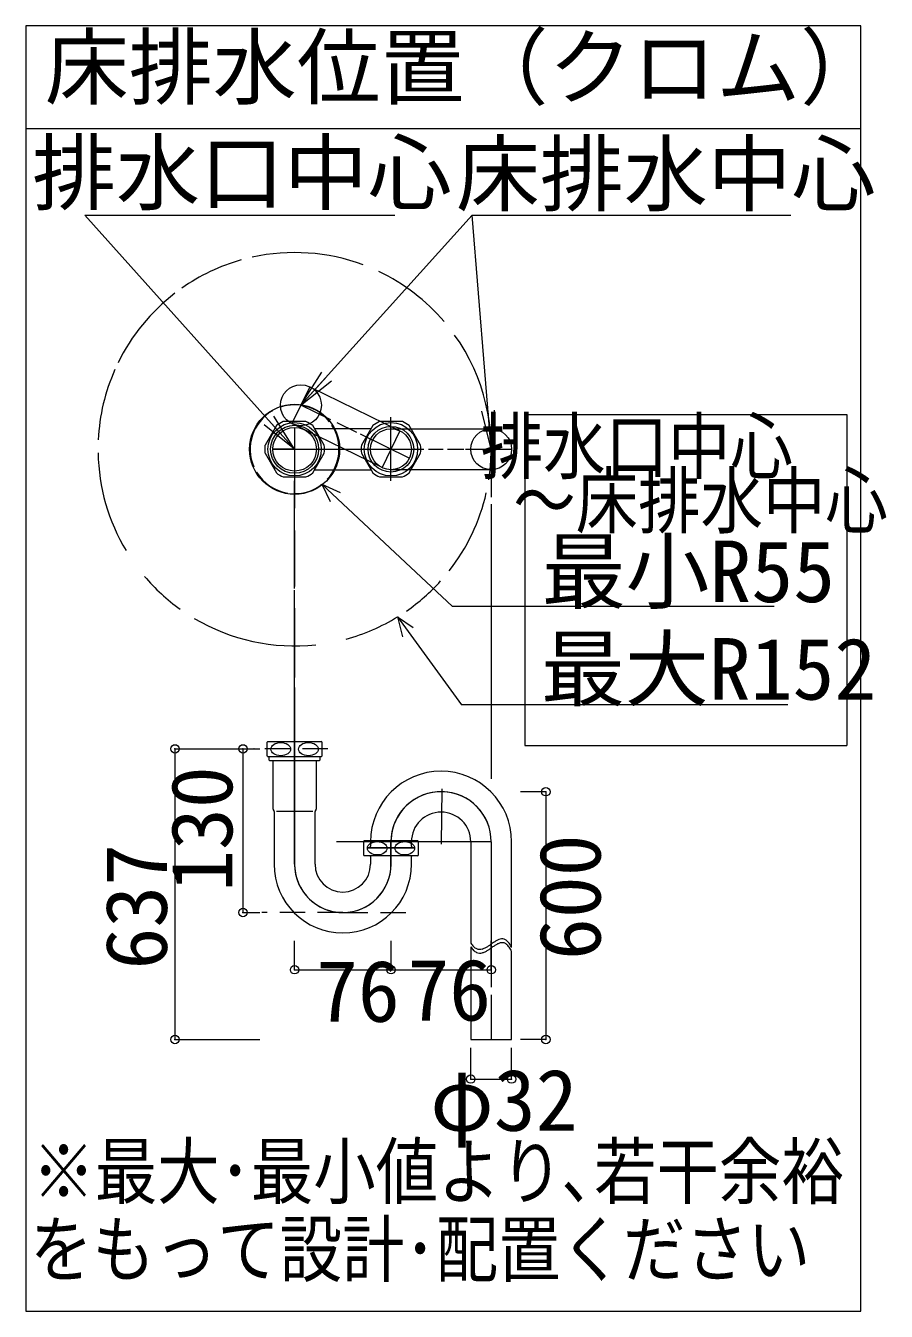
# Model space of a CAD drawing. Units: millimetres at full size, sheet at 1:10; details may follow other scales. Extents: x -2004 to 2004, y -1431 to 1347.
# Drawn here: x -740 to -330, y -1431 to -818 of the extents above; entities that cross this region are included whole.
import ezdxf
from ezdxf.enums import TextEntityAlignment as Align

# ---------------------------------------------------------------- set-up
doc = ezdxf.new("R2010")
doc.units = ezdxf.units.MM
doc.header["$LTSCALE"] = 10
doc.header["$PDMODE"] = 32
doc.header["$PDSIZE"] = 4
doc.linetypes.add('DASHED1', pattern=[1.8, 1.2, -0.6])
doc.layers.add('2-1_什器図', color=7, linetype='Continuous', lineweight=15)
doc.styles.add('ＭＳ ゴシック', font='')
doc.styles.get('ＭＳ ゴシック').set_extended_font_data('MS Gothic')

msp = doc.modelspace()

# ---------------------------------------------------------------- linework, layer by layer
at = {"layer": '2-1_什器図', "lineweight": 18}
for p, q in [((-740.25, -818.31), (-740.25, -1430.81)), ((-342.12, -818.31), (-740.25, -818.31)), ((-342.12, -1430.81), (-342.12, -818.31)), ((-740.25, -1430.81), (-342.12, -1430.81))]:
    msp.add_line(p, q, dxfattribs=at)
at = {"layer": '2-1_什器図'}
for p, q in [((-740.25, -867.31), (-342.12, -867.31)), ((-712.03, -908.51), (-564.24, -908.51)), ((-612.07, -1020.1), (-712.03, -908.51)), ((-609.06, -999.14), (-527.36, -908.51)), ((-527.36, -908.51), (-375.53, -908.51)), ((-527.36, -908.51), (-487.56, -908.51)), ((-518.35, -1020.1), (-527.36, -908.51)), ((-609.06, -999.14), (-599.03, -983.45)), ((-609.06, -999.14), (-596.76, -985.5)), ((-604.79, -990.39), (-613.33, -1007.9)), ((-609.06, -999.14), (-594.49, -987.55)), ((-604.79, -990.39), (-561.86, -1011.35)), ((-612.07, -1020.1), (-622.05, -1004.37)), ((-594.78, -1006.12), (-609.06, -999.14)), ((-518.35, -1020.1), (-522.89, -1002.03)), ((-518.35, -1020.1), (-519.83, -1001.79)), ((-518.35, -1020.1), (-516.78, -1001.54)), ((-502.33, -1003.62), (-502.33, -1161.21)), ((-502.33, -1003.62), (-348.79, -1003.62)), ((-348.79, -1003.62), (-348.79, -1161.21)), ((-612.07, -1020.1), (-626.61, -1008.46)), ((-620.76, -1008.82), (-626.18, -1018.21)), ((-612.07, -1020.1), (-624.33, -1006.41)), ((-606.65, -1006.93), (-617.49, -1006.93)), ((-612.07, -1009.69), (-612.07, -1035.17)), ((-612.07, -1009.69), (-612.07, -1030.51)), ((-597.95, -1018.21), (-603.37, -1008.82)), ((-575.71, -1010.36), (-602.48, -1010.36)), ((-582.39, -1012.16), (-591.81, -1007.57)), ((-574.82, -1008.82), (-580.24, -1018.21)), ((-560.71, -1006.93), (-571.55, -1006.93)), ((-566.13, -1035.17), (-566.13, -1004.76)), ((-566.13, -1032.2), (-566.13, -1008)), ((-566.13, -1010.36), (-518.35, -1010.36)), ((-552.02, -1018.21), (-557.44, -1008.82)), ((-518.35, -1029.84), (-518.35, -1010.36)), ((-557.12, -1024.5), (-580.71, -1012.98)), ((-561.86, -1011.35), (-570.4, -1028.85)), ((-626.18, -1021.99), (-620.76, -1031.38)), ((-612.07, -1020.1), (-622.65, -1020.1)), ((-622.48, -1020.1), (-589.1, -1020.1)), ((-612.07, -1020.1), (-550.53, -1020.1)), ((-603.37, -1031.38), (-597.95, -1021.99)), ((-589.1, -1020.1), (-550.43, -1020.1)), ((-580.24, -1021.99), (-574.82, -1031.38)), ((-557.44, -1031.38), (-552.02, -1021.99)), ((-548.27, -1020.1), (-541.24, -1020.1)), ((-539.23, -1020.1), (-531.48, -1020.1)), ((-530.67, -1020.1), (-508.62, -1020.1)), ((-530.67, -1020.1), (-508.62, -1020.1)), ((-518.35, -1020.1), (-518.35, -1042.98)), ((-617.49, -1033.27), (-606.65, -1033.27)), ((-612.07, -1030.51), (-612.07, -1048.13)), ((-602.48, -1029.84), (-575.71, -1029.84)), ((-571.55, -1033.27), (-560.71, -1033.27)), ((-518.35, -1029.84), (-566.13, -1029.84)), ((-612.07, -1086.39), (-612.07, -1035.17)), ((-599.05, -1036.79), (-595.15, -1044.92)), ((-599.05, -1036.79), (-590.34, -1040.78)), ((-599.05, -1036.79), (-536.78, -1095.03)), ((-518.35, -1046.3), (-518.35, -1070.24)), ((-518.35, -1047.9), (-518.35, -1071.88)), ((-612.07, -1058.76), (-612.07, -1085.54)), ((-518.35, -1071.26), (-518.35, -1116.98)), ((-518.35, -1075.57), (-518.35, -1117.8)), ((-612.07, -1095.74), (-612.07, -1128.89)), ((-530.45, -1095.03), (-536.78, -1095.03)), ((-383.4, -1095.03), (-530.45, -1095.03)), ((-562.97, -1099.92), (-560.69, -1109.48)), ((-562.97, -1099.92), (-555.57, -1104.97)), ((-562.97, -1099.92), (-532.56, -1141.83)), ((-518.35, -1117.59), (-518.35, -1128.25)), ((-518.35, -1122.92), (-518.35, -1153.46)), ((-612.07, -1133.57), (-612.07, -1218.6)), ((-518.35, -1134.18), (-518.35, -1175.3)), ((-376.99, -1141.83), (-532.56, -1141.83)), ((-625.24, -1159.8), (-625.24, -1166.13)), ((-624.79, -1159.29), (-599.35, -1159.29)), ((-598.9, -1166.13), (-598.9, -1159.8)), ((-518.35, -1161.25), (-518.35, -1177.11)), ((-502.33, -1161.21), (-348.79, -1161.21)), ((-599.36, -1166.64), (-624.79, -1166.64)), ((-624.79, -1166.64), (-624.78, -1166.64)), ((-624.79, -1166.64), (-624.78, -1166.64)), ((-624.32, -1166.64), (-624.32, -1168.09)), ((-622.48, -1168.58), (-622.48, -1178.56)), ((-600.31, -1168.58), (-612.07, -1168.58)), ((-601.65, -1178.56), (-601.65, -1168.58)), ((-599.82, -1168.09), (-600.31, -1168.58)), ((-599.82, -1168.09), (-599.82, -1166.64)), ((-599.36, -1166.64), (-599.35, -1166.64)), ((-622.48, -1178.56), (-622.48, -1191.08)), ((-612.07, -1217.85), (-612.07, -1181.69)), ((-601.65, -1191.08), (-601.65, -1178.56)), ((-541.92, -1181.9), (-542.25, -1208.18)), ((-621.89, -1192.37), (-622.35, -1191.57)), ((-621.81, -1192.67), (-621.81, -1202.94)), ((-620.77, -1192.51), (-612.07, -1192.51)), ((-612.07, -1192.51), (-603.36, -1192.51)), ((-602.33, -1217.85), (-602.33, -1192.67)), ((-601.79, -1191.57), (-602.25, -1192.37)), ((-621.81, -1202.94), (-621.81, -1217.85)), ((-578.85, -1206.52), (-553.41, -1206.52)), ((-566.12, -1217.85), (-566.12, -1206.05)), ((-518.34, -1207.13), (-592.03, -1207.13)), ((-579.3, -1207.03), (-579.3, -1213.36)), ((-577, -1210.19), (-577, -1209.82)), ((-577, -1209.82), (-566.13, -1209.82)), ((-576.48, -1210.19), (-577, -1210.19)), ((-555.26, -1210.19), (-576.48, -1210.19)), ((-575.87, -1207.13), (-575.87, -1209.21)), ((-566.13, -1217.8), (-566.13, -1207.13)), ((-566.13, -1209.82), (-555.26, -1209.82)), ((-556.39, -1209.21), (-556.39, -1207.13)), ((-555.26, -1210.19), (-555.26, -1209.82)), ((-552.96, -1213.36), (-552.96, -1207.03)), ((-528.09, -1207.13), (-528.09, -1255.39)), ((-518.35, -1207.13), (-518.35, -1240.62)), ((-518.35, -1207.13), (-518.35, -1234.13)), ((-508.62, -1257.52), (-508.62, -1207.13)), ((-553.42, -1213.87), (-578.85, -1213.87)), ((-578.85, -1213.87), (-578.84, -1213.87)), ((-575.87, -1214.14), (-575.87, -1217.85)), ((-556.39, -1217.85), (-556.39, -1214.14)), ((-518.35, -1240.11), (-518.35, -1276.32)), ((-528.09, -1257.23), (-528.09, -1281.3)), ((-518.35, -1280.08), (-518.35, -1301.33)), ((-528.09, -1281.3), (-528.09, -1301.33))]:
    msp.add_line(p, q, dxfattribs=at)
at = {"layer": '2-1_什器図', "color": 4, "lineweight": 9}
for p, q in [((-669.09, -1162.85), (-669.09, -1301.33)), ((-669.09, -1162.85), (-628.64, -1162.85)), ((-636.67, -1162.85), (-636.67, -1240.82)), ((-636.67, -1162.85), (-628.64, -1162.85)), ((-492.3, -1183.26), (-504.43, -1183.26)), ((-492.3, -1183.26), (-492.3, -1301.33)), ((-636.67, -1240.82), (-628.64, -1240.82)), ((-612.07, -1268.1), (-612.07, -1254.37)), ((-566.12, -1268.1), (-566.12, -1254.37)), ((-518.35, -1268.1), (-518.35, -1254.37)), ((-612.07, -1268.1), (-566.12, -1268.1)), ((-566.12, -1268.1), (-518.35, -1268.1)), ((-669.09, -1301.33), (-628.64, -1301.33)), ((-492.3, -1301.33), (-504.43, -1301.33)), ((-528.09, -1320.18), (-528.09, -1305.3)), ((-508.62, -1320.18), (-508.62, -1305.3)), ((-528.09, -1320.18), (-508.62, -1320.18))]:
    msp.add_line(p, q, dxfattribs=at)
at = {"layer": '2-1_什器図', "color": 4, "linetype": 'DASHED1', "lineweight": 9}
for p, q in [((-631.34, -1162.85), (-631.43, -1162.85)), ((-596.24, -1162.85), (-627.65, -1162.85)), ((-589.1, -1240.82), (-627.64, -1240.82)), ((-589.1, -1240.82), (-558.53, -1240.82))]:
    msp.add_line(p, q, dxfattribs=at)
at = {"layer": '2-1_什器図'}
for points in [[(-561.86, -1011.35), (-570.4, -1028.85), (-613.33, -1007.9)], [(-612.07, -1181.52), (-612.07, -1131.02), (-612.07, -1087.24)], [(-612.07, -1168.58), (-623.83, -1168.58), (-624.32, -1168.09)], [(-528.09, -1301.33), (-508.62, -1301.33), (-508.62, -1259.36)]]:
    msp.add_lwpolyline(points, dxfattribs=at)
for centre, radius in [((-609.06, -999.14), 9.74), ((-612.07, -1020.1), 21.44), ((-612.07, -1020.1), 12.72), ((-612.07, -1020.1), 11.43), ((-566.13, -1020.1), 12.72), ((-566.13, -1020.1), 10.87), ((-566.13, -1020.1), 10.87), ((-518.35, -1020.1), 9.74)]:
    msp.add_circle(centre, radius, dxfattribs=at)
at = {"layer": '2-1_什器図', "lineweight": 18}
for centre, radius in [((-612.07, -1020.1), 10.41), ((-566.13, -1020.1), 9.74)]:
    msp.add_circle(centre, radius, dxfattribs=at)
at = {"layer": '2-1_什器図'}
for centre, radius, start, end in [((-612.07, -1020.1), 93.71, 105.78741, 125.02387), ((-612.07, -1020.1), 93.71, 69.55176, 102.48458), ((-612.07, -1020.1), 93.71, 40.45346, 64.61694), ((-612.07, -1020.1), 93.71, 127.52212, 153.93512), ((-612.07, -1020.1), 93.71, 351.07633, 35.51055), ((-612.07, -1020.1), 93.71, 156.12741, 177.22121), ((-612.07, -1020.1), 21.16, 119.87082, 203.47911), ((-612.07, -1020.1), 21.16, 38.01873, 108.88428), ((-612.07, -1020.1), 14.24, 112.37215, 127.62785), ((-612.07, -1020.1), 14.24, 52.37215, 67.62785), ((-612.07, -1020.1), 21.16, 317.38555, 32.77859), ((-566.13, -1020.1), 14.24, 112.37215, 127.62785), ((-566.13, -1020.1), 14.24, 52.37215, 67.62785), ((-612.07, -1020.1), 93.71, 181.04134, 211.02681), ((-612.07, -1020.1), 14.24, 172.37215, 187.62785), ((-612.07, -1020.1), 14.24, 352.37215, 7.62785), ((-566.13, -1020.1), 14.24, 172.37215, 187.62785), ((-566.13, -1020.1), 14.24, 352.37215, 7.62785), ((-612.07, -1020.1), 21.16, 211.12095, 261.30647), ((-612.07, -1020.1), 14.24, 232.37215, 247.62785), ((-612.07, -1020.1), 14.24, 292.37215, 307.62785), ((-566.13, -1020.1), 14.24, 232.37215, 247.62785), ((-566.13, -1020.1), 14.24, 292.37215, 307.62785), ((-612.07, -1020.1), 21.16, 269.01468, 307.94515), ((-612.07, -1020.1), 93.71, 321.76369, 347.20103), ((-612.07, -1020.1), 93.71, 220.25424, 234.38576), ((-612.07, -1020.1), 93.71, 304.63473, 317.9845), ((-612.07, -1020.1), 93.71, 239.27946, 276.17448), ((-612.07, -1020.1), 93.71, 285.1851, 301.59392), ((-612.07, -1020.1), 93.71, 274.56964, 274.58397), ((-621.1, -1162.97), 5.21, 135.09913, 142.57199), ((-603.03, -1162.97), 5.21, 37.42801, 44.90087), ((-621.1, -1162.97), 5.21, 217.42801, 224.90087), ((-603.03, -1162.97), 5.21, 315.09913, 322.57199), ((-542.24, -1207.13), 33.63, 0, 180), ((-542.24, -1207.13), 23.89, 87.94387, 180), ((-542.24, -1207.13), 23.9, 0, 177.40546), ((-542.24, -1207.13), 23.89, 0, 87.94387), ((-621.5, -1191.08), 0.98, 180, 210), ((-622.42, -1192.67), 0.612, 0, 30), ((-601.72, -1192.67), 0.612, 150, 180), ((-602.63, -1191.08), 0.98, 330, 0), ((-542.24, -1207.13), 14.15, 0, 180), ((-575.16, -1210.19), 5.21, 135.09913, 142.57199), ((-557.1, -1210.19), 5.21, 37.42801, 44.90087), ((-576.48, -1209.21), 0.613, 270, 0), ((-555.78, -1209.21), 0.613, 180, 270), ((-589.1, -1217.85), 32.71, 180, 0), ((-589.1, -1217.85), 22.97, 180, 270), ((-589.1, -1217.85), 22.98, 181.87086, 0), ((-589.1, -1217.85), 13.23, 180, 0), ((-589.1, -1217.85), 22.97, 270, 0), ((-575.16, -1210.19), 5.21, 217.42801, 224.90087), ((-576.48, -1214.14), 0.612, 0, 26.17755), ((-555.78, -1214.14), 0.612, 150, 180), ((-557.1, -1210.19), 5.21, 315.09913, 322.57199), ((-520.65, -1250.61), 8.85, 212.72203, 226.60953), ((-434.47, -1375.62), 146.22, 124.52174, 125.14879), ((-505.59, -1272.17), 20.67, 120.34038, 124.6107), ((-511.47, -1262.04), 8.96, 111.45266, 120.60102), ((-511.47, -1263.87), 8.96, 111.45266, 120.60102), ((-512.99, -1258.11), 4.75, 96.00772, 111.8117), ((-512.99, -1259.94), 4.75, 96.00772, 111.8117), ((-513.15, -1256.69), 3.33, 73.97913, 95.71073), ((-513.15, -1258.53), 3.33, 73.97913, 95.71073), ((-513.39, -1257.15), 3.83, 51.5772, 72.48176), ((-513.39, -1258.99), 3.83, 51.5772, 72.48176), ((-515.39, -1259.41), 6.84, 35.29043, 50.21011), ((-521.56, -1263.55), 14.28, 24.94423, 34.52454), ((-520.65, -1252.45), 8.85, 212.72203, 226.60953), ((-523.28, -1253.51), 4.93, 225.702, 245.03152), ((-523.28, -1255.34), 4.93, 225.702, 245.03152), ((-523.76, -1254.57), 3.77, 244.86394, 266.31233), ((-523.76, -1256.4), 3.77, 244.86394, 266.31233), ((-523.75, -1253.87), 4.46, 266.722, 284.24596), ((-523.75, -1255.71), 4.46, 266.722, 284.24596), ((-524.45, -1251.26), 7.17, 284.48835, 295.96465), ((-524.45, -1253.09), 7.17, 284.48835, 295.96465), ((-527.25, -1245.53), 13.55, 296.00867, 302.489), ((-527.25, -1247.36), 13.55, 296.00867, 302.489), ((-538.25, -1228.23), 34.05, 302.46715, 305.15235), ((-538.25, -1230.07), 34.05, 302.46715, 305.15235), ((-434.47, -1377.46), 146.22, 124.52174, 125.14879), ((-505.59, -1274.01), 20.67, 120.34038, 124.6107), ((-515.39, -1261.25), 6.84, 35.29043, 50.21011), ((-521.56, -1265.39), 14.28, 24.94423, 34.52454)]:
    msp.add_arc(centre, radius, start, end, dxfattribs=at)
for centre in [(-618.65, -1162.97), (-605.48, -1162.97), (-572.71, -1210.19), (-559.55, -1210.19)]:
    msp.add_ellipse(centre, major_axis=(4.69, 0), ratio=0.674074, dxfattribs=at)
at = {"layer": '2-1_什器図', "color": 6}
for p in [(-669.09, -1162.85), (-636.67, -1162.85), (-492.3, -1183.26), (-636.67, -1240.82), (-612.07, -1268.1), (-566.12, -1268.1), (-518.35, -1268.1), (-669.09, -1301.33), (-492.3, -1301.33), (-528.09, -1320.18), (-508.62, -1320.18)]:
    msp.add_point(p, dxfattribs=at)

# ---------------------------------------------------------------- texts
at = {"layer": '2-1_什器図', "style": 'ＭＳ ゴシック'}
for s, p in [('床排水位置（クロム）', (-731.13, -861.52)), ('排水口中心', (-737.18, -911.83)), ('床排水中心', (-535.17, -912.36)), ('最小R55', (-494.31, -1101.74)), ('最大R152', (-494.64, -1148.19)), ('76', (-601.86, -1301.7)), ('76', (-558.33, -1301.11)), ('φ32', (-547.42, -1353.62))]:
    msp.add_text(s, height=29.33, dxfattribs=at).set_placement(p, align=Align.BOTTOM_LEFT)
at = {"layer": '2-1_什器図', "style": 'ＭＳ ゴシック', "width": 0.85}
for s, p in [('排水口中心', (-523.35, -1039.24)), ('～床排水中心', (-507.84, -1065.13)), ('※最大･最小値より､若干余裕', (-737.07, -1384.66)), ('をもって設計･配置ください', (-738.16, -1421.76))]:
    msp.add_text(s, height=25.66, dxfattribs=at).set_placement(p, align=Align.BOTTOM_LEFT)
at = {"layer": '2-1_什器図', "style": 'ＭＳ ゴシック'}
for s, p in [('130', (-632.95, -1230.98)), ('600', (-457.43, -1263.47)), ('637', (-664.15, -1267.99))]:
    msp.add_text(s, height=29.33, rotation=90, dxfattribs=at).set_placement(p, align=Align.BOTTOM_LEFT)

doc.saveas('drawing.dxf')
